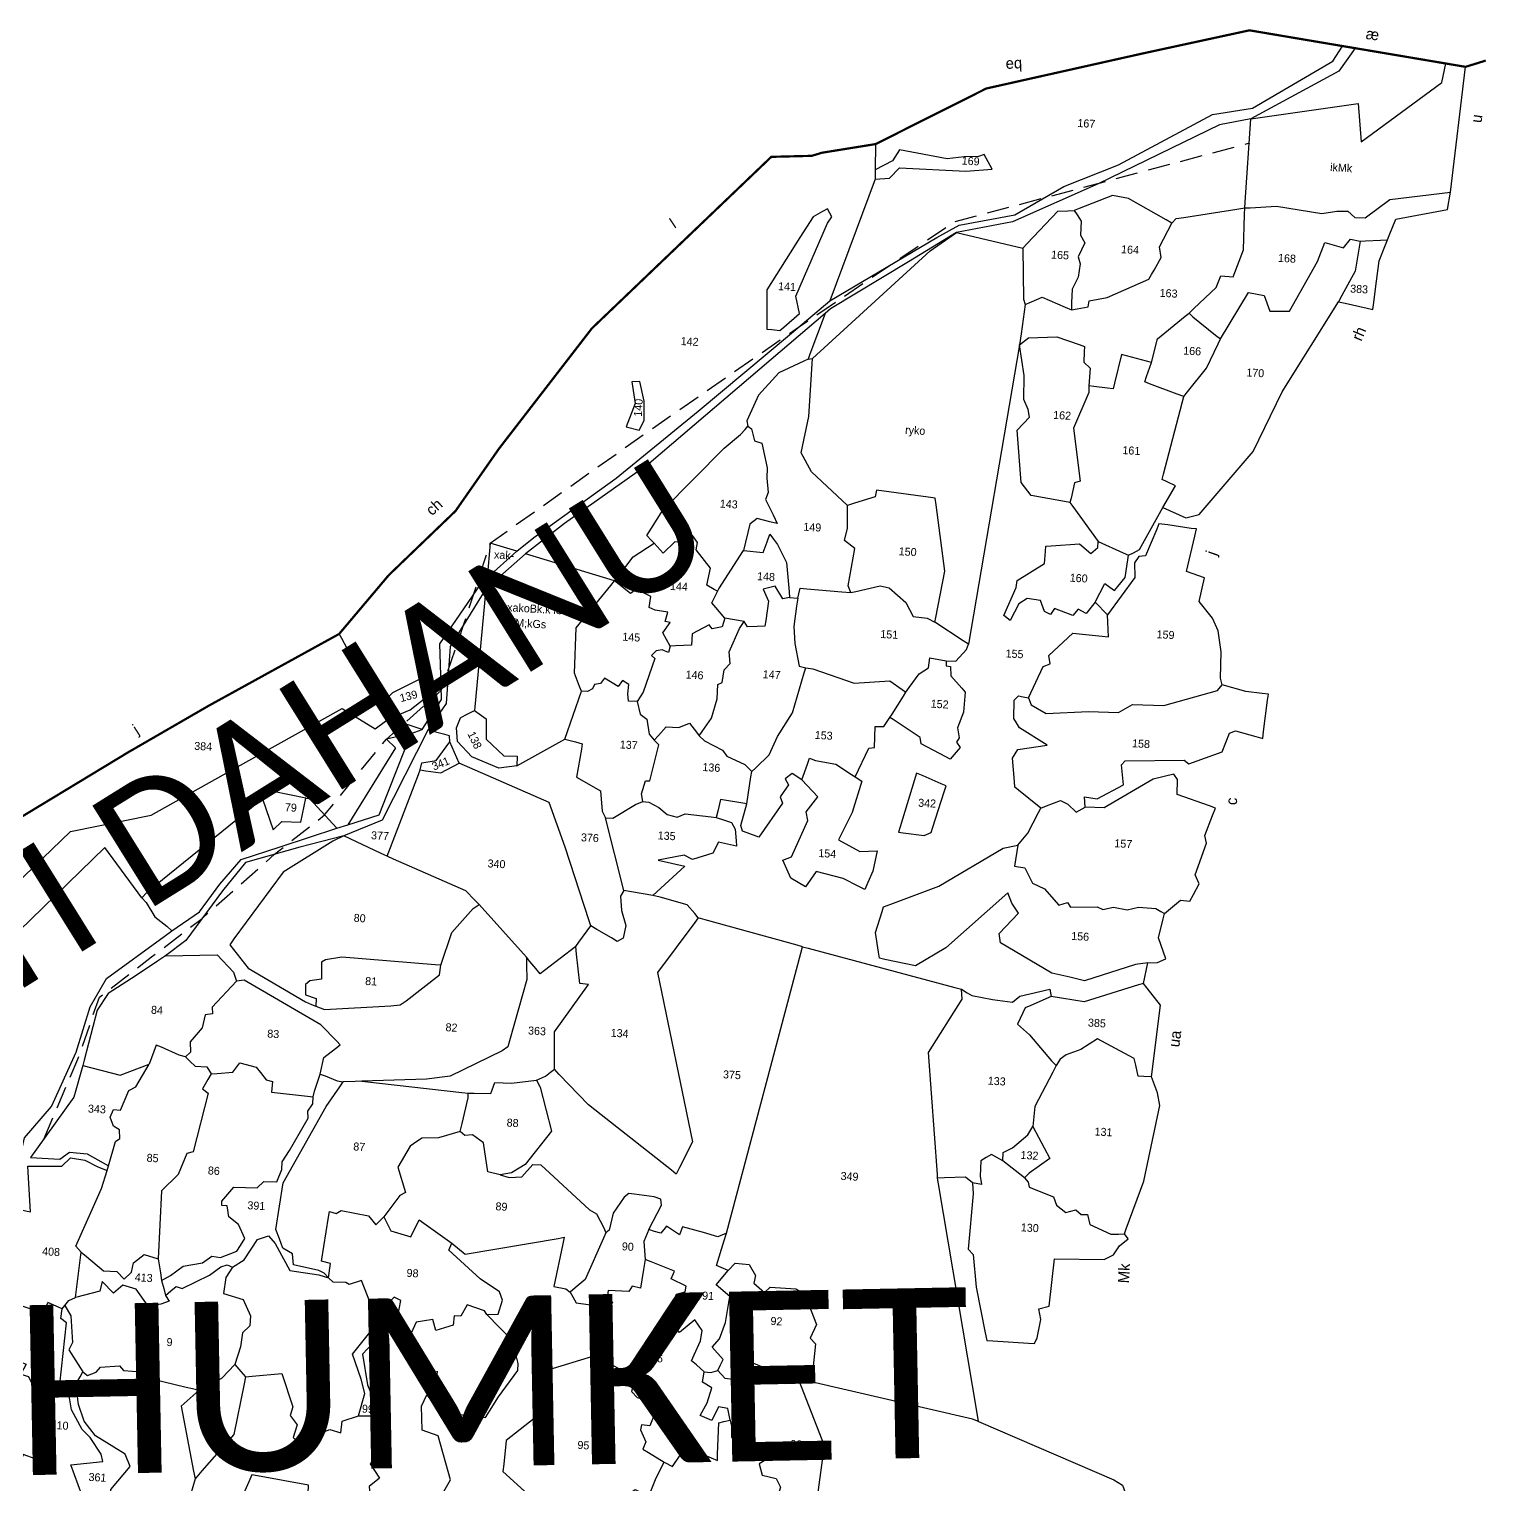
# Model space of a CAD drawing. Header units: metres. Extents: x 258064 to 260797, y 2207124 to 2209769.
# Drawn here: x 259153 to 260795, y 2207993 to 2209634 of the extents above; entities that cross this region are included whole.
import ezdxf

# ---------------------------------------------------------------- set-up
doc = ezdxf.new("R2010")
doc.units = ezdxf.units.M
doc.header["$MEASUREMENT"] = 0
doc.linetypes.add('DASHED', pattern=[0.75, 0.5, -0.25])
for name, color, linetype in [('LINE_FOOTPATH', 1, 'DASHED'), ('POLY_PARCEL', 6, 'Continuous'), ('POLY_ROAD', 30, 'Continuous'), ('POLY_WATER', 4, 'Continuous'), ('TEXT_MAPIN', 7, 'Continuous'), ('TEXT_MAPOUT', 7, 'Continuous'), ('TEXT_PARCEL', 7, 'Continuous'), ('V_BOUND_LINE', 7, 'Continuous'), ('VILLAGE NAME', 100, 'Continuous')]:
    doc.layers.add(name, color=color, linetype=linetype)
doc.styles.get("Standard").update_dxf_attribs({"font": 'arial.ttf'})
doc.styles.add('TEXT_MAP', font='KRDEV050.TTF', dxfattribs={"height": 1.8})

# ---------------------------------------------------------------- blocks, each defined once
blk = doc.blocks.new('RRTE')
at = {"layer": 'LINE_FOOTPATH', "ltscale": 10, "flags": 128}
blk.add_lwpolyline([(260308.61, 2209145.76), (260315.18, 2209164.01), (260319.25, 2209178.21), (260330.46, 2209187.87), (260341.34, 2209197.17), (260356.77, 2209212.47), (260367.56, 2209221.93), (260380.49, 2209239.76), (260392.2, 2209251.32), (260396.47, 2209266.5), (260401.38, 2209285.09), (260435.42, 2209312.14), (260467.91, 2209337.42), (260501.55, 2209363.03), (260566.97, 2209384.47)], dxfattribs=at)
at = {"layer": 'POLY_PARCEL'}
for points in [[(260566.88, 2209389.88), (260590.86, 2209394.68), (260591.98, 2209386.07), (260609.39, 2209400.42), (260610.04, 2209404.75)], [(260612.66, 2209375.87), (260614.49, 2209404.25)], [(260566.66, 2209369.78), (260566.68, 2209371.07), (260566.88, 2209389.88)], [(260482.94, 2209379.52), (260483.2, 2209373.73)], [(260483.3, 2209371.61), (260486.51, 2209372.06), (260488.6, 2209374.48), (260503.53, 2209374.53), (260509.44, 2209375.38), (260507.47, 2209378.53), (260506.18, 2209378.02), (260502.96, 2209377.8), (260499.19, 2209377.07), (260488.37, 2209378.53), (260486.91, 2209375.94), (260483.2, 2209373.73)], [(260566.66, 2209369.78), (260567.89, 2209369.91), (260573.75, 2209370.57), (260584.02, 2209369.53), (260587.38, 2209370.2), (260589.83, 2209370.33), (260591.48, 2209369.04), (260593.86, 2209369.1), (260599.12, 2209373.5), (260612.66, 2209375.87)], [(260599.09, 2209364.39), (260599.44, 2209365.41), (260600.72, 2209369.17), (260612.21, 2209371.97), (260612.66, 2209375.87)], [(260483.2, 2209373.73), (260483.3, 2209371.61)], [(260483.3, 2209371.61), (260474.63, 2209343.76)], [(260550.46, 2209365.47), (260549.17, 2209366.12), (260540.45, 2209370.48), (260536.79, 2209370.94), (260529.48, 2209367.6), (260528.4, 2209367.11)], [(260550.46, 2209365.47), (260551.36, 2209366.54), (260553.1, 2209366.91), (260564.91, 2209369.41), (260566.66, 2209369.78)], [(260555.49, 2209345.47), (260556.46, 2209346.55), (260561.22, 2209351.58), (260562.14, 2209354.21), (260564.89, 2209354.14), (260566.91, 2209360.37), (260566.7, 2209368.35), (260566.66, 2209369.78)], [(260517.3, 2209357.99), (260518.21, 2209359.07), (260524.73, 2209366.71), (260526.96, 2209366.95), (260528.4, 2209367.11)], [(260528.4, 2209367.11), (260529.07, 2209366.17), (260530.09, 2209364.74), (260530.14, 2209361.65), (260531.16, 2209359.96), (260529.86, 2209356.7), (260530.37, 2209355.18), (260530.09, 2209352.19), (260528.9, 2209349.38), (260528.9, 2209346.34), (260528.99, 2209344.76)], [(260530.27, 2209345.05), (260532.71, 2209345.61), (260532.88, 2209347.01), (260536.88, 2209347.97), (260546.01, 2209352.59), (260546.54, 2209353.64), (260547.06, 2209354.68), (260548.54, 2209357.65), (260547.98, 2209359.96), (260550.46, 2209365.47)], [(260562.86, 2209340.11), (260568.54, 2209350.86), (260572.15, 2209350.37), (260573.62, 2209346.89), (260578.02, 2209347.19), (260583.64, 2209358.67), (260585.05, 2209363.01), (260589.32, 2209362.03), (260590.79, 2209364.11), (260592.99, 2209363.8)], [(260588.91, 2209349.89), (260590.4, 2209349.63), (260595.43, 2209348.78), (260596.72, 2209348.56), (260596.8, 2209349.63), (260597.2, 2209355), (260597.54, 2209359.57), (260598.73, 2209363.26), (260599.09, 2209364.39)], [(260592.99, 2209363.8), (260592.26, 2209356.96), (260589.59, 2209351.34), (260588.91, 2209349.89)], [(260592.99, 2209363.8), (260594.17, 2209363.91), (260597.55, 2209364.24), (260599.09, 2209364.39)], [(260552.01, 2209301.49), (260557.33, 2209299.45), (260559.05, 2209299.97), (260560.28, 2209300.34), (260571.63, 2209315.21), (260577.4, 2209328.96), (260588.91, 2209349.89)], [(260518.57, 2209345.38), (260519.91, 2209346.05), (260522.29, 2209347.24), (260527.55, 2209345.29), (260528.99, 2209344.76), (260530.27, 2209345.05)], [(260547.65, 2209333.87), (260548.69, 2209339.31), (260554.6, 2209344.7), (260555.49, 2209345.47)], [(260555.49, 2209345.47), (260556.36, 2209344.67), (260556.36, 2209344.67), (260561.66, 2209340.88), (260562.86, 2209340.11)], [(260473.71, 2209340.8), (260470.82, 2209331.52), (260470.46, 2209330.35)], [(260555.34, 2209326.68), (260556.08, 2209327.73), (260560.05, 2209333.33), (260562.38, 2209338.97), (260562.86, 2209340.11)], [(260517.79, 2209336.24), (260519.74, 2209337.93), (260526.04, 2209338.52), (260531.17, 2209337.04), (260532.39, 2209336.69), (260532.42, 2209335.5), (260532.46, 2209333.15), (260532.46, 2209333.15), (260533.92, 2209331.87), (260533.86, 2209327.9)], [(260531.02, 2209301.45), (260529.87, 2209301.62), (260522.31, 2209302.56), (260519.86, 2209305.31), (260518.28, 2209317.03), (260520.96, 2209320.14), (260520.54, 2209321.79), (260519.44, 2209323.99), (260519.19, 2209329.43), (260517.79, 2209336.24)], [(260547.65, 2209333.87), (260540.81, 2209335.34), (260539.63, 2209328.8), (260539.4, 2209327.52), (260538.1, 2209327.61), (260535.02, 2209327.82), (260533.86, 2209327.9)], [(260555.34, 2209326.68), (260553.83, 2209327.15), (260547.5, 2209329.12), (260546.37, 2209329.48), (260546.72, 2209330.67), (260547.65, 2209333.87)], [(260470.46, 2209330.35), (260469.55, 2209329.87), (260464.09, 2209326.92), (260459.81, 2209321.69), (260457.5, 2209315.78), (260457.78, 2209314.54)], [(260470.46, 2209330.35), (260471.41, 2209330.58)], [(260533.86, 2209327.9), (260533.98, 2209326.37), (260530.93, 2209318.19), (260533.13, 2209306.35), (260531.84, 2209305.92), (260531.28, 2209302.46), (260531.02, 2209301.45)], [(260552.01, 2209301.49), (260554.61, 2209306.53), (260552.68, 2209307.28), (260551.49, 2209307.75), (260551.75, 2209309.01), (260555.05, 2209325.25), (260555.34, 2209326.68)], [(260434.16, 2209318.85), (260432.98, 2209323.24), (260431.18, 2209323.07), (260432.19, 2209318.23), (260430.45, 2209312.88), (260433.43, 2209312.32), (260434.39, 2209314.57), (260434.16, 2209318.85)], [(260438.16, 2209287.07), (260437.47, 2209287.72), (260436.43, 2209288.71), (260437.38, 2209290.41), (260439.75, 2209294.62), (260452.76, 2209309.31), (260456.2, 2209312.57), (260457.18, 2209313.79), (260457.78, 2209314.54)], [(260457.78, 2209314.54), (260458.62, 2209314.03), (260459.47, 2209311.33), (260461.16, 2209310.94), (260462.62, 2209305.42), (260462.68, 2209303.11), (260463.13, 2209299.91), (260462.68, 2209298.33), (260464.55, 2209294.95), (260465.61, 2209293.04), (260463.91, 2209293.37), (260460.99, 2209293.94), (260459.47, 2209292.59), (260458.34, 2209286.57)], [(260531.02, 2209301.45), (260531.8, 2209300.57), (260537.9, 2209293.03)], [(260544.92, 2209290.35), (260545.96, 2209290.96), (260547.28, 2209291.74), (260552.01, 2209301.49)], [(260482.96, 2209278.46), (260482.29, 2209279.98), (260483.36, 2209288.43), (260480.88, 2209290.06), (260481.44, 2209292.87), (260481.24, 2209296.62), (260481.16, 2209297.99)], [(260567.52, 2209262.36), (260567.08, 2209263.83), (260566.93, 2209269.76), (260565.97, 2209274.47), (260564.57, 2209277.27), (260561.33, 2209280.8), (260562.28, 2209286.22), (260558.15, 2209287.4), (260559.55, 2209295.4), (260559.83, 2209297.13), (260558.66, 2209297.13), (260558.66, 2209297.13), (260553.38, 2209297.63), (260551.32, 2209297.73), (260550.94, 2209296.56), (260548.71, 2209290.37), (260547.24, 2209290.15), (260546.35, 2209288.68), (260546.57, 2209285.37), (260540.94, 2209276.65)], [(260458.34, 2209286.57), (260462.79, 2209286.34), (260463.56, 2209288.83), (260464.09, 2209290.56), (260464.94, 2209289.51), (260465.89, 2209288.31), (260468.15, 2209284.43), (260469.1, 2209277.83), (260469.27, 2209276.61)], [(260538, 2209279.38), (260536.12, 2209276.73), (260534.23, 2209277.59), (260533.13, 2209276.12), (260528.91, 2209277.46), (260528.12, 2209276.06), (260526.71, 2209276.61), (260525.67, 2209279.05), (260522.68, 2209279.36), (260520.9, 2209278.01), (260519.13, 2209274.17), (260517.66, 2209275.21), (260517.66, 2209275.21), (260520.05, 2209281.68), (260520.17, 2209283.27), (260526.16, 2209287.42), (260526.2, 2209290.12), (260526.22, 2209291.33), (260527.39, 2209291.47), (260533.74, 2209292.24), (260536.43, 2209290.23), (260537.9, 2209291.69), (260537.9, 2209293.03)], [(260537.9, 2209293.03), (260543.69, 2209290.82), (260544.92, 2209290.35)], [(260538, 2209279.38), (260539.91, 2209283.65), (260541.12, 2209282.91), (260542.2, 2209282.25), (260542.89, 2209283.2), (260544.41, 2209285.27), (260544.82, 2209289.31), (260544.92, 2209290.35)], [(260429.78, 2209278.12), (260430.57, 2209279.28), (260433.61, 2209283.75), (260438.16, 2209287.07)], [(260453.05, 2209277.06), (260453.01, 2209277.08), (260452.24, 2209277.48), (260450.57, 2209278.35), (260451.19, 2209282.18), (260447.69, 2209286.12), (260447.92, 2209287.81), (260446.74, 2209289.27), (260445.6, 2209288.38), (260444.65, 2209287.64), (260442.79, 2209287.69), (260440.37, 2209284.99), (260438.16, 2209287.07)], [(260407.44, 2209283.61), (260401.38, 2209285.09), (260401.08, 2209277.2)], [(260453.05, 2209277.06), (260453.3, 2209277.64), (260458.34, 2209286.57)], [(260429.78, 2209278.12), (260409.41, 2209283.12)], [(260423.69, 2209252.96), (260423.22, 2209253.98), (260421.89, 2209256.9), (260421.72, 2209267.08), (260428.97, 2209277.02), (260429.78, 2209278.12)], [(260443.07, 2209264.17), (260441.27, 2209267.04), (260442.79, 2209269.51), (260441.67, 2209269.68), (260442.12, 2209271.76), (260439.24, 2209272.05), (260437.89, 2209272.61), (260438.12, 2209275.09), (260434.79, 2209276.55), (260433.5, 2209275.48), (260430.82, 2209277.39), (260429.78, 2209278.12)], [(260469.27, 2209276.61), (260467.78, 2209276.18), (260465.92, 2209278.99), (260463.22, 2209278.14), (260464.63, 2209275.5), (260464.23, 2209271.15), (260464.12, 2209269.87), (260462.36, 2209269.69), (260460.23, 2209269.48), (260459.39, 2209270.66)], [(260471.13, 2209276.55), (260471.32, 2209277.51), (260471.58, 2209278.8), (260473.08, 2209278.76), (260480.98, 2209278.52), (260482.96, 2209278.46)], [(260482.96, 2209278.46), (260484.12, 2209278.8), (260489.5, 2209280.38), (260491.53, 2209279.98), (260495.47, 2209276.89), (260497.27, 2209273.9), (260500.43, 2209273.68), (260502.23, 2209272.89)], [(260540.94, 2209276.65), (260538, 2209279.38)], [(260400.98, 2209274.71), (260399.92, 2209247.27)], [(260454.99, 2209271.17), (260452.83, 2209273.44), (260451.89, 2209274.43), (260453.05, 2209277.06)], [(260469.27, 2209276.61), (260471.13, 2209276.55)], [(260471.13, 2209276.55), (260470.98, 2209274.73), (260470.58, 2209270.1), (260471.03, 2209266.33), (260472.33, 2209261.26), (260473.79, 2209261.03)], [(260524.24, 2209257.02), (260527.08, 2209264.28), (260528.67, 2209264.95), (260528.24, 2209266.84), (260533.37, 2209272.09), (260541.44, 2209271.73), (260540.94, 2209276.65)], [(260454.99, 2209271.17), (260454.51, 2209269.18), (260452.31, 2209268.61), (260451.53, 2209269.46), (260447.86, 2209267.21), (260447.86, 2209264.67), (260444.29, 2209264.3), (260443.07, 2209264.17)], [(260450.73, 2209244.39), (260451.31, 2209245.36), (260453.22, 2209248.52), (260454.29, 2209252.91), (260454.23, 2209256.12), (260455.19, 2209256.68), (260455.47, 2209259.55), (260456.76, 2209261.02), (260456.43, 2209263.66), (260458.4, 2209269.01), (260459.39, 2209270.66)], [(260459.39, 2209270.66), (260454.99, 2209271.17)], [(260505.23, 2209264.3), (260507.43, 2209264.36), (260509.68, 2209267.11), (260510.06, 2209268.33)], [(260443.07, 2209264.17), (260442.74, 2209262.75), (260441.33, 2209263.26), (260439.98, 2209262.92), (260439.98, 2209262.92), (260438.96, 2209261.85), (260439.75, 2209261.23), (260437.55, 2209253.46), (260436.37, 2209251.32)], [(260505.23, 2209264.3), (260505.29, 2209263.23), (260506.3, 2209263.12), (260506.52, 2209261.03), (260509.12, 2209258.35), (260509.91, 2209257.55), (260509.86, 2209255.75), (260509.79, 2209252.99), (260508.67, 2209249.38), (260509.12, 2209247.19), (260508.61, 2209246.18), (260509.45, 2209245.05), (260508.19, 2209243.38), (260507.37, 2209242.29), (260506.38, 2209242.74), (260500.67, 2209245.33), (260500.38, 2209246.74), (260494.05, 2209250.48), (260493.34, 2209250.9)], [(260496.61, 2209256.76), (260497.3, 2209257.84), (260499.37, 2209261.09), (260501.34, 2209262.5), (260501.51, 2209264.81), (260505.23, 2209264.3)], [(260378.24, 2209246.94), (260369.19, 2209261.75), (260368.56, 2209262.77)], [(260462.97, 2209237), (260463.81, 2209237.9), (260466.69, 2209241), (260468.33, 2209245.22), (260471.42, 2209250.74), (260473.52, 2209259.87), (260473.79, 2209261.03)], [(260473.79, 2209261.03), (260475.42, 2209260.87), (260484.89, 2209258.16), (260492.83, 2209259.12), (260495.73, 2209257.31), (260496.61, 2209256.76)], [(260524.24, 2209257.02), (260524.93, 2209255.48), (260528.34, 2209253.74), (260537.89, 2209254.73), (260544.59, 2209254.86), (260547.69, 2209256.84), (260554.7, 2209257.02), (260566.61, 2209261.05), (260567.52, 2209262.36)], [(260538.32, 2209233.22), (260538.03, 2209235.51), (260540.9, 2209235.21), (260546.65, 2209238.67), (260545.92, 2209243.16), (260546.73, 2209244.12), (260559.99, 2209244.96), (260561.02, 2209244.22), (260568.4, 2209247.31), (260569.8, 2209251.58), (260571.12, 2209252.24), (260575.73, 2209251.2), (260577.32, 2209250.84), (260577.43, 2209252.41), (260577.96, 2209259.52), (260578.06, 2209260.89), (260576.68, 2209260.97), (260572.98, 2209261.18), (260567.52, 2209262.36)], [(260436.37, 2209251.32), (260434.4, 2209251.32), (260434.12, 2209252.96), (260434.29, 2209255.04), (260432.77, 2209255.83), (260431.86, 2209254.42), (260428.71, 2209256.16), (260427.92, 2209254.93), (260426.57, 2209254.64), (260426.17, 2209253.63), (260425.1, 2209252.96), (260423.69, 2209252.96)], [(260493.34, 2209250.9), (260493.79, 2209251.7), (260496.11, 2209255.86), (260496.61, 2209256.76)], [(260528.34, 2209232.43), (260523.14, 2209236.19), (260522.26, 2209236.83), (260522.09, 2209238.06), (260521.39, 2209243.27), (260522.44, 2209245.31), (260529.02, 2209246.62), (260522.57, 2209250.21), (260521.85, 2209251.25), (260521.14, 2209252.25), (260521.02, 2209256.34), (260521.95, 2209257.33), (260523, 2209257.19), (260524.24, 2209257.02)], [(260392.1, 2209252.49), (260388.26, 2209254.17), (260381.3, 2209250.2), (260378.24, 2209246.94)], [(260380.95, 2209244.41), (260385.5, 2209246.62), (260392.1, 2209252.49)], [(260420.54, 2209241.98), (260423.69, 2209252.96)], [(260436.37, 2209251.32), (260437.22, 2209248.51), (260438.74, 2209247.5), (260439.47, 2209244.12), (260440.65, 2209242.87)], [(260486.3, 2209237.12), (260488.95, 2209243.76), (260490.24, 2209243.93), (260490.13, 2209248.65), (260492.1, 2209248.82), (260493.34, 2209250.9)], [(260294.92, 2209214.58), (260294.18, 2209212.78), (260283.36, 2209194.26), (260283.41, 2209187.4), (260283.42, 2209186.05), (260285.05, 2209187.46), (260310.69, 2209215.03), (260328.61, 2209219.7), (260346.07, 2209230.79), (260370.19, 2209246.1), (260377.85, 2209241.93), (260380.09, 2209243.73), (260380.95, 2209244.41)], [(260380.95, 2209244.41), (260380.12, 2209245.19), (260378.24, 2209246.94)], [(260388.4, 2209242.35), (260380.95, 2209244.41)], [(260410.12, 2209235.34), (260406.11, 2209234.65), (260399.91, 2209236.84), (260396.48, 2209240.11), (260396.08, 2209243.15), (260396.87, 2209245.45), (260397.92, 2209246.08), (260399.92, 2209247.27)], [(260399.92, 2209247.27), (260402.62, 2209245.53), (260402.9, 2209240.97), (260407.07, 2209237.48), (260410.06, 2209237.54), (260410.12, 2209235.34)], [(260440.65, 2209242.87), (260441.54, 2209243.98), (260443.18, 2209246.03), (260446, 2209245.97), (260448.37, 2209247.1), (260450.05, 2209245.17), (260450.73, 2209244.39)], [(260450.73, 2209244.39), (260451.97, 2209243.32), (260456.14, 2209241.47), (260457.16, 2209240.17), (260461.33, 2209238.54), (260462.97, 2209237)], [(260385.99, 2209241.28), (260380.49, 2209239.76), (260382.63, 2209237.93), (260372.93, 2209219.98)], [(260394.75, 2209239.94), (260394.6, 2209241.29), (260393.53, 2209241.51), (260389.66, 2209242.29)], [(260410.12, 2209235.34), (260420.54, 2209241.98)], [(260420.54, 2209241.98), (260423.02, 2209241.46), (260424.54, 2209241.14), (260424.41, 2209239.94), (260423.69, 2209233.6), (260429.22, 2209230.78), (260429.89, 2209226.22), (260430.68, 2209224.81)], [(260438.9, 2209228.92), (260438.45, 2209230.61), (260439.18, 2209233.64), (260440.2, 2209233.64), (260441.77, 2209241.86), (260440.65, 2209242.87)], [(260557.48, 2209210.26), (260560.87, 2209213.5), (260563.01, 2209213.35), (260563.71, 2209214.91), (260564.85, 2209217.4), (260563.89, 2209219.35), (260566.03, 2209226.64), (260565.52, 2209228.29), (260567.04, 2209232.93), (260567.59, 2209234.62), (260566.2, 2209235.03), (260558.81, 2209237.2), (260558.67, 2209240.58), (260557.78, 2209241.69), (260553.21, 2209240.36), (260542.6, 2209233.3), (260538.32, 2209233.22)], [(260388.44, 2209233.25), (260388.72, 2209234.86), (260391.95, 2209235.59), (260394.75, 2209239.94)], [(260397.11, 2209235.22), (260394.75, 2209239.94)], [(260474.3, 2209235.76), (260475.36, 2209239.39), (260475.76, 2209240.77), (260477.11, 2209240.32), (260481.79, 2209239.7), (260485.38, 2209237.64), (260486.3, 2209237.12)], [(260506.46, 2209234.9), (260506.81, 2209236.23), (260505.7, 2209236.63), (260501.49, 2209238.17), (260499.96, 2209238.73), (260496.96, 2209226.46), (260496.66, 2209225.24), (260497.73, 2209225.16), (260502.53, 2209224.81), (260504, 2209225.54), (260504.32, 2209226.78), (260506.46, 2209234.9)], [(260388.44, 2209233.25), (260389.72, 2209233.14), (260393.17, 2209232.85), (260397.11, 2209235.22)], [(260428.76, 2209200.32), (260428.31, 2209201.49), (260421.97, 2209217.73), (260417.88, 2209227.56), (260397.11, 2209235.22)], [(260474.3, 2209235.76), (260472.1, 2209237.06), (260470.58, 2209235.82), (260471.42, 2209234.47), (260469.68, 2209231.66), (260470.24, 2209230.31), (260465.34, 2209222.37), (260462.67, 2209223.18), (260461.62, 2209223.5), (260461.17, 2209224.79), (260462.24, 2209229.69)], [(260462.24, 2209229.69), (260462.86, 2209235.86), (260462.97, 2209237)], [(260486.3, 2209237.12), (260487.82, 2209236.27), (260486.02, 2209229.07), (260483.31, 2209222.76), (260488.21, 2209220.4), (260492.1, 2209220.74), (260491.43, 2209216.18), (260490.43, 2209213.53), (260489.85, 2209211.96), (260488.48, 2209212.56), (260484.83, 2209214.15), (260478.69, 2209215.39), (260476.49, 2209211.79), (260473.11, 2209213.59), (260471.75, 2209216.2), (260471.09, 2209217.47), (260472.95, 2209218.37), (260476.21, 2209226.76), (260475.71, 2209228.67), (260478.13, 2209232.16), (260474.3, 2209235.76)], [(260382.14, 2209213.44), (260388.11, 2209232.2), (260388.44, 2209233.25)], [(260523.62, 2209223.81), (260525.79, 2209226.6), (260527.88, 2209231.38), (260528.34, 2209232.43)], [(260528.34, 2209232.43), (260529.61, 2209232.99), (260532.68, 2209234.35), (260534.35, 2209233.67), (260536.34, 2209231.93), (260538.32, 2209233.22)], [(260430.68, 2209224.81), (260432.37, 2209224.81), (260437.27, 2209228.19), (260438.9, 2209228.92)], [(260438.9, 2209228.92), (260440.2, 2209228.86), (260442.56, 2209227.79), (260444.48, 2209226.33), (260446.79, 2209225.82), (260448.54, 2209226.72), (260454.42, 2209226.35), (260455.58, 2209226.27)], [(260462.24, 2209229.69), (260456.31, 2209230.38), (260455.84, 2209227.72), (260455.58, 2209226.27)], [(260353.43, 2209224.75), (260352.57, 2209223.97), (260328.59, 2209202.31), (260327.53, 2209201.06)], [(260363.12, 2209225.47), (260355.71, 2209226.57), (260354.22, 2209225.38), (260353.43, 2209224.75)], [(260353.43, 2209224.75), (260356.17, 2209217.93), (260358.05, 2209219.95), (260362.34, 2209220.01), (260363.12, 2209225.47)], [(260363.12, 2209225.47), (260363.97, 2209225.4), (260370.47, 2209219.11)], [(260435.73, 2209208.69), (260430.68, 2209224.81)], [(260455.58, 2209226.27), (260457.26, 2209225.8), (260459.02, 2209225.31), (260459.97, 2209223.85), (260460.32, 2209221.27), (260460.48, 2209220.08), (260459.12, 2209220.3), (260456.37, 2209220.76), (260455.24, 2209218.22), (260450.73, 2209216.53), (260448.82, 2209217.38), (260443.07, 2209215.97), (260449.1, 2209214.9), (260442.33, 2209207.96)], [(260554.34, 2209199.03), (260551.6, 2209198.47), (260540.31, 2209194.2), (260537.02, 2209194.82), (260532.87, 2209195.5), (260521.02, 2209201.63), (260520.58, 2209203.74), (260524.62, 2209208.57), (260523, 2209210.74), (260522.01, 2209212.97), (260508.74, 2209199.83), (260502.16, 2209195.43), (260495.24, 2209196.48), (260493.97, 2209196.67), (260493.7, 2209198.02), (260492.8, 2209202.44), (260494.02, 2209207.22), (260494.28, 2209208.26), (260495.87, 2209208.96), (260506.44, 2209213.65), (260520.4, 2209222.95), (260523.62, 2209223.81)], [(260523.62, 2209223.81), (260523.15, 2209219.08), (260525.51, 2209218.77), (260527.43, 2209215.48), (260530.23, 2209214.3), (260533.64, 2209210.84), (260535.5, 2209211.52), (260536.3, 2209210.53), (260542.26, 2209210.96), (260543.56, 2209210.46), (260545.92, 2209211.08), (260549.02, 2209210.65), (260551.56, 2209211.39), (260555.41, 2209211.33), (260556.57, 2209210.73), (260557.48, 2209210.26)], [(260372.16, 2209217.48), (260369.77, 2209216.14), (260358.96, 2209208.59), (260348.74, 2209192.95), (260347.86, 2209191.6), (260348.77, 2209190.58), (260352.28, 2209186.59), (260365.58, 2209179.7), (260367.02, 2209179.21), (260367.96, 2209178.88)], [(260382.14, 2209213.44), (260380.78, 2209213.99), (260372.16, 2209217.48)], [(260327.53, 2209201.06), (260318.62, 2209211.84), (260287.25, 2209177.8), (260279.68, 2209173.55), (260275.52, 2209164.52), (260274.8, 2209156.92)], [(260403.43, 2209203.76), (260402.4, 2209204.69), (260400.27, 2209206.63), (260383.58, 2209212.89), (260382.14, 2209213.44)], [(260435.73, 2209208.69), (260435.05, 2209207.41), (260435.42, 2209204.17), (260436.64, 2209200.87), (260436.15, 2209198), (260434.87, 2209197.15), (260433.53, 2209197.88), (260430.14, 2209199.61), (260428.76, 2209200.32)], [(260442.33, 2209207.96), (260437.45, 2209208.5), (260435.73, 2209208.69)], [(260554.34, 2209199.03), (260556.52, 2209199.18), (260558.36, 2209200.13), (260556.45, 2209204.74), (260557.26, 2209209.07), (260557.48, 2209210.26)], [(260452.78, 2209203.5), (260451.92, 2209204.42), (260450.15, 2209206.31), (260443.94, 2209207.62), (260442.33, 2209207.96)], [(260395.55, 2209189.62), (260397.59, 2209197.12), (260402.12, 2209202.74), (260403.43, 2209203.76)], [(260414.69, 2209192.5), (260403.43, 2209203.76)], [(260452.78, 2209203.5), (260452.05, 2209202.39), (260444.33, 2209190.7), (260454.25, 2209153.1), (260451.67, 2209147.15), (260451.03, 2209145.67), (260449.92, 2209146.45), (260433.41, 2209158.02), (260430.47, 2209160.08), (260423.53, 2209166.58), (260422.36, 2209167.68)], [(260476.56, 2209198.31), (260475.33, 2209198.58), (260454.35, 2209203.16), (260452.78, 2209203.5)], [(260327.53, 2209201.06), (260328.54, 2209200.01), (260330.69, 2209196.92), (260333.51, 2209194.94), (260334.66, 2209193.96)], [(260425.62, 2209195.54), (260426.25, 2209196.5), (260428.76, 2209200.32)], [(260553.64, 2209194.32), (260554.34, 2209199.03)], [(260425.62, 2209195.54), (260418.91, 2209189.72), (260417.96, 2209188.9), (260416.89, 2209190.08), (260415.51, 2209191.6), (260414.69, 2209192.5)], [(260422.36, 2209167.68), (260422.28, 2209169.02), (260421.91, 2209176.07), (260428.95, 2209187.15), (260426.98, 2209187.27), (260425.91, 2209193.78), (260425.62, 2209195.54)], [(260463.05, 2209133.04), (260476.26, 2209196.86), (260476.56, 2209198.31)], [(260476.56, 2209198.31), (260477.83, 2209198.04), (260511.26, 2209191.08), (260512.79, 2209190.76)], [(260414.69, 2209192.5), (260414.8, 2209190.76), (260415.01, 2209187.47), (260411.92, 2209173.47), (260411.63, 2209172.16), (260410.39, 2209171.15), (260399.01, 2209164.84), (260393.77, 2209163.89), (260379.23, 2209162.57)], [(260553.64, 2209194.32), (260552.54, 2209193.91), (260540.49, 2209189.42), (260533.01, 2209190.2)], [(260556.59, 2209173.45), (260557.7, 2209189.68), (260554.53, 2209193.31), (260553.64, 2209194.32)], [(260333.56, 2209188.28), (260345.15, 2209189.15), (260349.07, 2209185.46), (260349.83, 2209183.49)], [(260395.55, 2209189.62), (260394.27, 2209189.65), (260373.2, 2209190.23), (260369.55, 2209189.4), (260368.67, 2209188.79), (260368.79, 2209187.19), (260368.95, 2209185.04), (260366.3, 2209184.49), (260365.36, 2209183.61), (260365.54, 2209181.28), (260367.94, 2209180.61), (260367.96, 2209178.88)], [(260367.96, 2209178.88), (260369.94, 2209178.21), (260384.85, 2209179.9), (260386.9, 2209180.21), (260388.18, 2209181.2), (260395.33, 2209187.47), (260395.55, 2209189.62)], [(260509.81, 2209148.01), (260509.71, 2209148.79), (260506.21, 2209176.14), (260513.1, 2209188.53), (260512.79, 2209190.76)], [(260512.79, 2209190.76), (260514.13, 2209190.04), (260515.21, 2209189.46), (260519.86, 2209188.84), (260524.39, 2209188.47), (260526, 2209189.89), (260532.64, 2209191.88), (260533.01, 2209190.2)], [(260533.01, 2209190.2), (260528.55, 2209187.95), (260527.36, 2209187.35), (260526.9, 2209186.23), (260525.81, 2209183.57), (260528.67, 2209181.34), (260533.88, 2209175.77), (260535.05, 2209174.77)], [(260349.83, 2209183.49), (260344.7, 2209177.35), (260344.87, 2209175.89), (260343.24, 2209175.55), (260342.73, 2209172.57), (260340.2, 2209169.25), (260340.42, 2209167), (260339.35, 2209165.82)], [(260369.83, 2209163.68), (260370.45, 2209167.45), (260372.93, 2209169.61), (260373.94, 2209170.49), (260373.12, 2209171.26), (260369.33, 2209174.77), (260351.52, 2209183.83), (260349.83, 2209183.49)], [(260556.59, 2209173.45), (260554.87, 2209173.45), (260553.6, 2209173.45), (260552.92, 2209175.84), (260552.48, 2209177.37), (260551.31, 2209177.91), (260543.98, 2209181.27), (260540.38, 2209178.73), (260537.1, 2209177.31), (260535.86, 2209176.26), (260535.05, 2209174.77)], [(260535.05, 2209174.77), (260534.34, 2209173.23), (260530.71, 2209165.35), (260530.58, 2209160.83)], [(260552.46, 2209137.81), (260552.81, 2209138.98), (260556.14, 2209149.88), (260558.8, 2209167.07), (260558.14, 2209169.91), (260556.59, 2209173.45)], [(260339.35, 2209165.82), (260337.91, 2209166.16), (260333.79, 2209167.69), (260332.61, 2209168.13), (260332.15, 2209166.64), (260331.26, 2209163.74)], [(260339.35, 2209165.82), (260340.47, 2209164.87), (260341.66, 2209163.85), (260344.25, 2209163.85), (260345.32, 2209162.33)], [(260418.45, 2209165.01), (260420.48, 2209166.03), (260421.55, 2209166.97), (260422.36, 2209167.68)], [(260316.39, 2209162.64), (260324.87, 2209160.91), (260331.26, 2209163.74)], [(260323.43, 2209140.38), (260324.67, 2209145.95), (260325.57, 2209146.69), (260325.4, 2209148.66), (260324.05, 2209149.39), (260323.2, 2209151.36), (260323.82, 2209153.16), (260325.4, 2209153.05), (260327.03, 2209157.55), (260328.55, 2209158.5), (260331.26, 2209163.74)], [(260345.32, 2209162.33), (260346.65, 2209162.51), (260350.17, 2209163), (260351.58, 2209165.2), (260355.35, 2209164.41), (260356.39, 2209163.26), (260357.78, 2209161.71), (260359.18, 2209161.37), (260359.13, 2209159.01), (260366.56, 2209158.61), (260368.48, 2209158.44)], [(260368.48, 2209158.44), (260368.71, 2209159.74), (260369.83, 2209163.68)], [(260369.83, 2209163.68), (260370.96, 2209163.3), (260373.72, 2209162.38), (260375.07, 2209162.2)], [(260379.23, 2209162.57), (260377.75, 2209162.44), (260375.07, 2209162.2)], [(260379.23, 2209162.57), (260401.83, 2209161.32), (260403.29, 2209161.24)], [(260403.29, 2209161.24), (260404.67, 2209161.3), (260408.36, 2209161.47), (260409.15, 2209163.94), (260412.93, 2209164), (260418.45, 2209165.01)], [(260418.45, 2209165.01), (260419.35, 2209163.49), (260422.5, 2209153.7), (260416.98, 2209145.88), (260414, 2209143.85), (260411.46, 2209143.29)], [(260345.32, 2209162.33), (260344.67, 2209161.07), (260343.52, 2209158.84), (260344.87, 2209157.99), (260342.28, 2209144.65), (260340.82, 2209144.15), (260339.13, 2209139.36), (260335.63, 2209135.42), (260335.75, 2209120.12)], [(260374.21, 2209118.02), (260373.21, 2209118.99), (260371.97, 2209119.55), (260366.17, 2209120.51), (260365.83, 2209122.93), (260363.63, 2209124.06), (260362.71, 2209126.13), (260361.78, 2209128.22), (260362.85, 2209138.75), (260371.52, 2209156.42), (260374.35, 2209161.03), (260375.07, 2209162.2)], [(260401.97, 2209152.5), (260402.29, 2209154.31), (260403.32, 2209160.15), (260403.29, 2209161.24)], [(260524.2, 2209152.71), (260524.2, 2209154.57), (260526.24, 2209155.75), (260529.53, 2209158.84), (260530.58, 2209160.83)], [(260530.58, 2209160.83), (260534.74, 2209153.83), (260530.34, 2209150.29), (260529.28, 2209149.18)], [(260336.76, 2209115.28), (260338.73, 2209116.57), (260341.44, 2209118.82), (260345.72, 2209119.78), (260347.75, 2209121.41), (260349.72, 2209121.19), (260353.27, 2209122.82), (260354.02, 2209124.15), (260354.96, 2209125.8), (260353.32, 2209128.84), (260351.07, 2209130.42), (260350.56, 2209132.89), (260349.38, 2209132.95), (260349.27, 2209133.85), (260351.8, 2209137.17), (260357.1, 2209137.34), (260358.51, 2209138.8), (260361.38, 2209138.91), (260362.4, 2209141.78), (260362.34, 2209143.47), (260363.86, 2209146.12), (260367.69, 2209153.6), (260367.47, 2209155.18), (260368.54, 2209156.92), (260368.48, 2209158.44)], [(260524.2, 2209152.71), (260521.59, 2209154.01), (260520.47, 2209153.26), (260519.3, 2209152.46), (260519.36, 2209148.99), (260519.73, 2209147.13), (260517.66, 2209147.42)], [(260529.28, 2209149.18), (260524.2, 2209152.71)], [(260401.97, 2209152.5), (260397.18, 2209150.86), (260393.46, 2209150.53), (260391.66, 2209149.16), (260390.93, 2209148.61), (260388.45, 2209143.72), (260390.42, 2209138.14), (260389.18, 2209137.36), (260385.88, 2209132.37)], [(260411.46, 2209143.29), (260408.67, 2209143.83), (260407.38, 2209150.3), (260404.79, 2209151.93), (260403.04, 2209151.71), (260401.97, 2209152.5)], [(260411.46, 2209143.29), (260413.55, 2209142.78), (260416.42, 2209143.12), (260418.67, 2209145.99), (260420.48, 2209146.05), (260431.97, 2209136.53), (260433.6, 2209135.75), (260435.46, 2209132.65), (260435.97, 2209131.56)], [(260517.66, 2209147.42), (260516.03, 2209148.6), (260511.34, 2209148.15), (260509.81, 2209148.01)], [(260522.06, 2209093.86), (260521.74, 2209095.25), (260510.1, 2209146.74), (260509.81, 2209148.01)], [(260517.66, 2209147.42), (260517.96, 2209144.9), (260517.52, 2209132.47), (260518.74, 2209131.29), (260519.85, 2209124), (260522.44, 2209113.83), (260522.87, 2209112.15), (260524.27, 2209112.14), (260532.27, 2209112.08), (260533.63, 2209112.08), (260534.15, 2209113.4), (260534.74, 2209117.52), (260534.15, 2209119.95), (260536.43, 2209120.61), (260537.09, 2209131.36), (260548.22, 2209131.8), (260550.29, 2209132.98), (260551.47, 2209135.04), (260553.38, 2209136.74), (260552.46, 2209137.81)], [(260529.28, 2209149.18), (260530.21, 2209148.25), (260530.46, 2209147.13), (260536.04, 2209145.28), (260536.85, 2209143.42), (260539.02, 2209141.87), (260541.25, 2209142.61), (260542.49, 2209141.62), (260543.92, 2209141.68), (260544.6, 2209139.51), (260549.38, 2209137.59), (260551.13, 2209137.71), (260552.46, 2209137.81)], [(260445.56, 2209132.84), (260448.13, 2209138.52), (260447.88, 2209139.86), (260446.36, 2209140.29), (260441.82, 2209140.58), (260440.61, 2209140.66), (260439.63, 2209139.8), (260437.37, 2209136.08), (260436.64, 2209132.23), (260435.97, 2209131.56)], [(260318.34, 2209120.68), (260317.06, 2209121.92), (260322.13, 2209135.26), (260323.15, 2209139.37)], [(260374.21, 2209118.02), (260374.51, 2209121.25), (260372.44, 2209121.62), (260373.46, 2209131.6), (260373.6, 2209132.92), (260373.6, 2209132.92), (260375.13, 2209132.55), (260376.23, 2209133.28), (260382.4, 2209132.43), (260384.23, 2209130.47), (260385.88, 2209132.37)], [(260463.05, 2209133.04), (260461.15, 2209132.11), (260457.91, 2209132.9), (260453.14, 2209133.88), (260452.53, 2209132.05), (260451.11, 2209132.87), (260449.47, 2209133.82), (260448.31, 2209132.17), (260446.87, 2209132.52), (260445.56, 2209132.84)], [(260463.92, 2209124.61), (260461.21, 2209125.65), (260462.62, 2209131.31), (260463.05, 2209133.04)], [(260385.88, 2209132.37), (260386.62, 2209131.08), (260387.6, 2209129.37), (260392.24, 2209128.21), (260393.83, 2209132.18), (260401.47, 2209127.3)], [(260401.47, 2209127.3), (260404.59, 2209125.04), (260425.3, 2209129.74), (260426.65, 2209130.05), (260426.43, 2209128.58), (260424.94, 2209118.87), (260427.69, 2209118.51), (260428.67, 2209117.83)], [(260435.97, 2209131.56), (260435.51, 2209130.35), (260431.93, 2209120.81), (260429.78, 2209118.85), (260428.67, 2209117.83)], [(260445.56, 2209132.84), (260444.58, 2209130.1), (260445.13, 2209126.08)], [(260352.54, 2209119.16), (260355.07, 2209120.96), (260357.78, 2209125.74), (260360.2, 2209126.65), (260361.83, 2209125.01), (260365.44, 2209119.16), (260372.03, 2209118.54), (260374.21, 2209118.02)], [(260410.27, 2209111.73), (260412.78, 2209111.97), (260413.56, 2209115.15), (260412.78, 2209116.98), (260408.32, 2209119.67), (260400.92, 2209125.71), (260401.47, 2209127.3)], [(260463.92, 2209124.61), (260465.41, 2209126.35), (260468.58, 2209126.29), (260470.13, 2209123.87), (260469.82, 2209122.13), (260472.36, 2209120.15), (260473.54, 2209121.45), (260479.37, 2209121.39), (260481.29, 2209120.46), (260481.86, 2209119.25), (260484.46, 2209113.65), (260483.15, 2209110.49), (260484.46, 2209109.25), (260484.15, 2209103.48), (260482.29, 2209102.14), (260480.98, 2209101.19)], [(260445.13, 2209126.08), (260444.89, 2209123.82), (260444.64, 2209121.44), (260444.46, 2209119.61), (260442.56, 2209119.91), (260441.89, 2209118.69), (260437.19, 2209118.63), (260437.06, 2209116.98), (260438.41, 2209116), (260437.25, 2209114.9)], [(260459.8, 2209101.59), (260457.94, 2209103.03), (260456.81, 2209103.91), (260457.35, 2209105.31), (260458.58, 2209108.49), (260458.82, 2209110.87), (260457.05, 2209113.13), (260453.75, 2209110.14), (260453.75, 2209110.14), (260452.53, 2209111.36), (260450.02, 2209111.67), (260450.55, 2209113.11), (260452.59, 2209118.69), (260454.54, 2209119.3), (260454.67, 2209120.58), (260451.18, 2209122.05), (260451.86, 2209123.82), (260446.51, 2209125.61), (260445.13, 2209126.08)], [(260462.81, 2209102.06), (260463.28, 2209103.2), (260463.86, 2209104.6), (260461.26, 2209107.2), (260462.81, 2209109.18), (260463.92, 2209112.96), (260464.61, 2209118.85), (260461.38, 2209121.27), (260463.92, 2209124.61)], [(260317.6, 2209110.44), (260318.34, 2209120.68)], [(260318.34, 2209120.68), (260319.6, 2209119.73), (260323.58, 2209116.74), (260326.62, 2209116.74), (260328.31, 2209115.16), (260329.87, 2209116.81), (260330.22, 2209118.93), (260332.53, 2209120.9), (260335.75, 2209120.12)], [(260335.75, 2209120.12), (260336.39, 2209117.05), (260336.76, 2209115.28)], [(260337.83, 2209112.01), (260338.97, 2209113.09), (260340.08, 2209114.15), (260341.49, 2209113.76), (260347.46, 2209117.08), (260349.89, 2209119.16), (260351.3, 2209119.67), (260352.54, 2209119.16)], [(260352.54, 2209119.16), (260351.18, 2209116.8), (260350.85, 2209113.19), (260355.35, 2209112.07), (260357.21, 2209108.47), (260357.16, 2209106.27), (260355.58, 2209104.58), (260355.35, 2209101.43), (260354.28, 2209097.38)], [(260384.6, 2209111.42), (260381.67, 2209117.83), (260378.92, 2209116.73), (260378.18, 2209117.16), (260375.31, 2209117.1), (260374.21, 2209118.02)], [(260428.67, 2209117.83), (260429.31, 2209116.8), (260430.14, 2209115.45), (260437.25, 2209114.9)], [(260337.83, 2209112.01), (260338.73, 2209110.77), (260336.87, 2209109.99), (260334.06, 2209109.37), (260331.13, 2209113.03), (260328.08, 2209113.76), (260326.11, 2209111.84), (260323.46, 2209114.32), (260323.01, 2209112.12), (260317.6, 2209110.44)], [(260336.76, 2209115.28), (260337.33, 2209113.53), (260337.83, 2209112.01)], [(260410.27, 2209111.73), (260409.66, 2209112.52), (260405.69, 2209113.68), (260404.4, 2209111.06), (260402.94, 2209111), (260402.81, 2209108.92), (260398.96, 2209107.52), (260398.17, 2209109.96), (260394.5, 2209109.16), (260392.85, 2209104.95), (260389.67, 2209105.93), (260390.77, 2209113.8), (260389.18, 2209114.48), (260386.43, 2209111.06)], [(260437.25, 2209114.9), (260437.61, 2209113.2), (260434.68, 2209106.66), (260436.21, 2209104.22)], [(260315.36, 2209108.47), (260316.2, 2209109.65), (260317.6, 2209110.44)], [(260382.68, 2209087.36), (260383.81, 2209092.45), (260382.8, 2209095.66), (260380.6, 2209101.12), (260384.21, 2209106.24), (260384.6, 2209111.42)], [(260386.43, 2209111.06), (260384.94, 2209103.82), (260382.8, 2209101.29), (260384.32, 2209094.42), (260386.41, 2209089.98), (260387.64, 2209087.64)], [(260386.43, 2209111.06), (260384.6, 2209111.42)], [(260399.33, 2209064.53), (260404.16, 2209074.18), (260400.8, 2209083.89), (260397.19, 2209084.92), (260396.7, 2209090.36), (260397.8, 2209092.98), (260400.98, 2209089.2), (260409.77, 2209088.68), (260411.25, 2209088.59), (260412.04, 2209090.04), (260413.88, 2209093.41), (260417.91, 2209099.58), (260417.91, 2209101.1), (260416.32, 2209106.11), (260410.27, 2209111.73)], [(260314.8, 2209107.74), (260311.47, 2209108.91), (260310.52, 2209106.38), (260307.37, 2209107.35), (260305.78, 2209107.84), (260305.14, 2209106.4), (260304.09, 2209104.02), (260304.49, 2209103.23), (260301.84, 2209096.98)], [(260318.06, 2209065.75), (260321.56, 2209066.15), (260318.68, 2209072.79), (260325.84, 2209073.91), (260325.39, 2209075.55), (260322.68, 2209079.15), (260320.82, 2209080.84), (260318.12, 2209085.11), (260317.16, 2209089.56), (260315.19, 2209090.74), (260315.92, 2209104.59), (260314.63, 2209105.49), (260314.8, 2209107.74)], [(260314.8, 2209107.74), (260315.36, 2209108.47)], [(260315.36, 2209108.47), (260316.82, 2209106.22), (260317.56, 2209100.31), (260316.77, 2209098.57), (260320.22, 2209093.81)], [(260436.21, 2209104.22), (260424.85, 2209100.08), (260423.42, 2209099.56), (260423.36, 2209097.98), (260423.12, 2209091.68), (260424.15, 2209090.7), (260416.15, 2209083.68), (260415.92, 2209078.36), (260415.84, 2209076.66), (260431.12, 2209064.21), (260438.13, 2209061.49), (260439.62, 2209060.91), (260440.47, 2209062.62), (260441.48, 2209066.99)], [(260436.21, 2209104.22), (260438.9, 2209102.08), (260444.4, 2209099.4), (260443.73, 2209096.22), (260445.07, 2209095), (260448.43, 2209094.26), (260449.78, 2209093.96), (260449.63, 2209092.72), (260448.25, 2209088.76), (260446.39, 2209088.91), (260446.23, 2209087.73), (260447.52, 2209085.11), (260446.97, 2209083.46), (260448.27, 2209082.76), (260451.94, 2209080.79)], [(260462.81, 2209102.06), (260464.54, 2209100.39), (260466.9, 2209100.26), (260468.64, 2209099.39), (260470.75, 2209104.17), (260473.72, 2209103.11), (260473.79, 2209100.57), (260475.03, 2209100.2), (260478.13, 2209100.01), (260479, 2209101.81), (260480.98, 2209101.19)], [(260466.24, 2209091.04), (260465.55, 2209093.66), (260463.47, 2209093.9), (260462.12, 2209090.73), (260459.43, 2209091.7), (260460.84, 2209094.69), (260461.7, 2209098.11), (260459.5, 2209099.27), (260459.8, 2209101.59)], [(260459.8, 2209101.59), (260461.27, 2209101.53), (260462.81, 2209102.06)], [(260522.06, 2209093.86), (260520.62, 2209094.31), (260482.96, 2209100.85), (260480.98, 2209101.19)], [(260480.98, 2209101.19), (260481.77, 2209099.47), (260487.68, 2209086.51), (260486.6, 2209073.15), (260486.5, 2209071.88)], [(260301.84, 2209096.98), (260306.23, 2209095.23), (260307.36, 2209094.79), (260306.35, 2209092.48), (260308.04, 2209092.08), (260308.77, 2209090.85), (260310.91, 2209088.71), (260312.04, 2209083.36), (260310.57, 2209081.78), (260309.73, 2209081.73), (260311.81, 2209077.23), (260311.92, 2209074.58), (260310.8, 2209073.62), (260307.81, 2209074.52), (260307.13, 2209072.15), (260306.74, 2209070.82)], [(260346.59, 2209091.17), (260349.01, 2209092.69), (260351.55, 2209094.15), (260354.28, 2209097.38)], [(260354.28, 2209097.38), (260355.71, 2209095.89), (260356.82, 2209094.73)], [(260326.42, 2209058.36), (260328, 2209061.96), (260328.17, 2209064.89), (260328, 2209067.7), (260332, 2209073.16), (260330.76, 2209075.86), (260323.88, 2209079.63), (260321.12, 2209082.73), (260319.66, 2209086.39), (260318.81, 2209090.94), (260319.64, 2209092.64), (260320.22, 2209093.81)], [(260320.22, 2209093.81), (260321.29, 2209093.03), (260323.21, 2209093.93), (260324.11, 2209095.11), (260328.39, 2209095.62), (260329.35, 2209094.6), (260333.41, 2209094.55), (260335.77, 2209093.08), (260343.64, 2209091.69), (260345.06, 2209091.44), (260346.59, 2209091.17)], [(260356.82, 2209094.73), (260356.58, 2209093.1), (260354.93, 2209081.6), (260348.21, 2209073.04), (260346.76, 2209071.19)], [(260356.82, 2209094.73), (260358.3, 2209094.95), (260364.93, 2209095.92), (260367.86, 2209088.54), (260367.35, 2209086.63), (260369.04, 2209084.55), (260368.25, 2209081.68), (260369.27, 2209080.83), (260376.42, 2209083.98), (260378.9, 2209083.37), (260379.07, 2209085.95), (260382.68, 2209087.36)], [(260522.06, 2209093.86), (260553.17, 2209082.47), (260555.14, 2209081.36), (260555.83, 2209079.76), (260564.14, 2209060.63)], [(260346.59, 2209091.17), (260345.3, 2209089.9), (260342.7, 2209087.34), (260346.33, 2209072.91), (260346.76, 2209071.19)], [(260451.94, 2209080.79), (260453.83, 2209079.93), (260456.58, 2209084.51), (260462.44, 2209082.35), (260463.85, 2209081.83), (260463.83, 2209083.29), (260463.73, 2209090.31), (260464.86, 2209090.64), (260466.24, 2209091.04)], [(260466.24, 2209091.04), (260466.6, 2209089.7), (260466.73, 2209087.14), (260475.71, 2209084.69), (260474.73, 2209082.62), (260473.27, 2209081.58), (260474.12, 2209079.08), (260477.3, 2209078.53), (260478.34, 2209076.64), (260476.64, 2209069.75), (260476.26, 2209068.21), (260477.42, 2209067.48), (260478.59, 2209066.74), (260479.81, 2209068.58), (260481.58, 2209067.35), (260483.6, 2209068.15), (260483.05, 2209070.71), (260485.19, 2209071.2), (260486.5, 2209071.88)], [(260382.68, 2209087.36), (260387.64, 2209087.64)], [(260387.64, 2209087.64), (260388.59, 2209087.3), (260387.47, 2209078.92), (260385.89, 2209076.72), (260388.2, 2209073.63), (260385.95, 2209071.6), (260386.45, 2209068.23)], [(260441.48, 2209066.99), (260442.14, 2209068.01), (260443.87, 2209070.71), (260444.42, 2209073.22), (260445.76, 2209074.25), (260448.94, 2209072.97), (260450.29, 2209077.18), (260451.94, 2209080.79)], [(260346.76, 2209071.19), (260345.97, 2209067.53), (260346.93, 2209065.96), (260347.83, 2209064.49), (260349.07, 2209064.93), (260350.37, 2209065.39)], [(260386.45, 2209068.23), (260382.65, 2209067.38), (260382.2, 2209066.38), (260381.7, 2209065.29), (260380.69, 2209065.29), (260373.7, 2209065.29), (260372.4, 2209067.38), (260372.34, 2209071.15), (260360.75, 2209072.62), (260359.5, 2209072.78), (260358.89, 2209071.2), (260357.02, 2209066.31), (260358.54, 2209064.73), (260357.86, 2209060.12)]]:
    blk.add_lwpolyline(points, dxfattribs=at)
blk.add_lwpolyline([(260461.92, 2209336.55), (260463.79, 2209336.44), (260464.61, 2209337.24), (260467.96, 2209340.5), (260466.95, 2209344.38), (260473.09, 2209361.15), (260474.05, 2209362.61), (260473.51, 2209363.44), (260472.92, 2209364.36), (260471.88, 2209363.7), (260469.82, 2209362.39), (260467.06, 2209357.55), (260460.3, 2209345.45), (260460.73, 2209337.93), (260460.81, 2209336.61)], close=True, dxfattribs=at)
at = {"layer": 'POLY_ROAD'}
for points in [[(260474.63, 2209343.76), (260497.9, 2209359.3), (260502.76, 2209362.39), (260515.12, 2209365.37), (260525.77, 2209372.31), (260537.75, 2209377.88), (260558.22, 2209390.39), (260567.16, 2209392.32), (260584.6, 2209403.9), (260586.6, 2209407.38)], [(260589.48, 2209407.06), (260586.09, 2209401.68), (260566.88, 2209389.88)], [(260566.88, 2209389.88), (260559.93, 2209388.17), (260533.44, 2209373.34), (260514.65, 2209363.73), (260502.2, 2209360.69)], [(260502.2, 2209360.69), (260491.77, 2209353.49), (260474.88, 2209341.92), (260473.71, 2209340.8)], [(260407.44, 2209283.61), (260411.09, 2209286.86), (260428.86, 2209301.25), (260446.46, 2209317.29), (260466.39, 2209335.98), (260474.63, 2209343.76)], [(260473.71, 2209340.8), (260462.19, 2209329.84), (260435.97, 2209304.87), (260417.82, 2209290.37), (260409.41, 2209283.12)], [(260409.41, 2209283.12), (260400.98, 2209274.71)], [(260401.08, 2209277.2), (260407.44, 2209283.61)], [(260392.1, 2209252.49), (260391.32, 2209261.81), (260399.66, 2209275.65), (260401.08, 2209277.2)], [(260400.98, 2209274.71), (260393.64, 2209261.37), (260393.48, 2209248.52), (260389.66, 2209242.29)], [(260388.4, 2209242.35), (260392.37, 2209249.35), (260392.1, 2209252.49)], [(260389.66, 2209242.29), (260380.54, 2209221.47), (260372.16, 2209217.48)], [(260372.93, 2209219.98), (260379.81, 2209222.63), (260385.99, 2209241.28)], [(260385.99, 2209241.28), (260388.4, 2209242.35)], [(260334.66, 2209193.96), (260340.68, 2209198.64), (260344.87, 2209205.09), (260349.4, 2209210.88), (260357.98, 2209214.23), (260370.47, 2209219.11)], [(260370.47, 2209219.11), (260372.93, 2209219.98)], [(260372.16, 2209217.48), (260362.42, 2209214.41), (260350.39, 2209210.28), (260345.59, 2209203.61), (260337.92, 2209191.97), (260333.56, 2209188.28)], [(260300.5, 2209130.94), (260300.5, 2209132.25), (260300.5, 2209134.36), (260301.6, 2209140.92), (260303.59, 2209142.24), (260304.2, 2209145.66), (260309.83, 2209153.05), (260314.74, 2209165.51), (260317.33, 2209175.93), (260320.59, 2209182.44), (260333.02, 2209192.61), (260334.66, 2209193.96)], [(260333.56, 2209188.28), (260331.87, 2209186.99), (260327.27, 2209183.48), (260321.14, 2209179.13), (260318.88, 2209175.21), (260316.63, 2209163.84), (260316.39, 2209162.64)], [(260316.39, 2209162.64), (260314.79, 2209155.37), (260307.01, 2209143.27), (260305.74, 2209141.31), (260312.42, 2209141.31), (260314.46, 2209143.02), (260318.44, 2209142.85), (260323.43, 2209140.38)], [(260292.28, 2209099.9), (260295.15, 2209103.82), (260301.49, 2209121.18), (260304.64, 2209129.34), (260306.46, 2209129.07), (260305.41, 2209137.98), (260305.25, 2209139.32), (260312.92, 2209139.76), (260314.74, 2209141.75), (260318.05, 2209141.36), (260321.03, 2209140.04), (260323.15, 2209139.37)], [(260323.15, 2209139.37), (260323.43, 2209140.38)]]:
    blk.add_lwpolyline(points, dxfattribs=at)
at = {"layer": 'POLY_WATER'}
for points in [[(260471.41, 2209330.58), (260496.51, 2209356.25), (260502.2, 2209360.69)], [(260502.2, 2209360.69), (260517.3, 2209357.99)], [(260517.3, 2209357.99), (260518.09, 2209346.57), (260518.57, 2209345.38)], [(260518.57, 2209345.38), (260518.01, 2209338.69), (260517.79, 2209336.24)], [(260517.79, 2209336.24), (260510.06, 2209268.33)], [(260481.16, 2209297.99), (260472.65, 2209305.08), (260470.06, 2209309.25), (260471.36, 2209317.47), (260471.41, 2209329.39), (260471.41, 2209330.58)], [(260502.23, 2209272.89), (260502.38, 2209273.95), (260503.81, 2209284.43), (260501.03, 2209299.27), (260500.77, 2209300.69), (260499.2, 2209300.83), (260487.47, 2209301.82), (260487.24, 2209300.24), (260482.68, 2209298.56), (260481.16, 2209297.99)], [(260510.06, 2209268.33), (260508.84, 2209269.04), (260502.23, 2209272.89)]]:
    blk.add_lwpolyline(points, dxfattribs=at)
at = {"layer": 'V_BOUND_LINE', "const_width": 0.5}
for points in [[(260482.94, 2209379.52), (260507.11, 2209393.39), (260542.03, 2209403.28), (260565.5, 2209409.75), (260586.6, 2209407.38)], [(260586.6, 2209407.38), (260589.48, 2209407.06)], [(260589.48, 2209407.06), (260610.04, 2209404.75)], [(260614.49, 2209404.25), (260618.96, 2209405.91)], [(260610.04, 2209404.75), (260614.49, 2209404.25)], [(260368.56, 2209262.77), (260378.97, 2209276.6), (260393.16, 2209291.84), (260402.15, 2209306.39), (260421.51, 2209334.57), (260459.67, 2209375.35), (260468.73, 2209376.08), (260471.02, 2209376.91), (260482.94, 2209379.52)], [(260294.92, 2209214.58), (260322.67, 2209233.56), (260340.2, 2209245.04), (260368.56, 2209262.77)]]:
    blk.add_lwpolyline(points, dxfattribs=at)
at = {"layer": 'TEXT_MAPIN', "style": 'TEXT_MAP'}
for s, p in [('ikMk', (260585.35, 2209379.14)), ('ryko', (260493.15, 2209314.8)), ('xak-', (260402.37, 2209281.65)), ('xakoBk.k iS', (260405.99, 2209269.98)), ('rfM;kGs', (260406.53, 2209266.59))]:
    blk.add_text(s, height=1.8, dxfattribs=at).set_placement(p)
at = {"layer": 'TEXT_MAPOUT', "style": 'TEXT_MAP'}
for s, rotation, p in [('æ', 356.19, (260591.64, 2209409.26)), ('eq', 5.7046, (260511.26, 2209398.03)), ('u', 85.2313, (260618.77, 2209391.75)), ('l', 36.8406, (260438.83, 2209357.95)), ('rh', 69.9973, (260594.51, 2209341.15)), ('ch', 44.9695, (260387.93, 2209290.36)), ('j', 74.0385, (260564.55, 2209291.18)), ('j', 35.9983, (260324.49, 2209237.57)), ('c', 90, (260572.35, 2209235.51)), ('ua', 85.91, (260562.45, 2209180.34)), ('Mk', 90, (260554.1, 2209126.73))]:
    blk.add_text(s, height=2.5, rotation=rotation, dxfattribs=at).set_placement(p)
at = {"layer": 'TEXT_PARCEL', "style": 'TEXT_MAP'}
for s, p in [('167', (260528.02, 2209385.89)), ('169', (260502.51, 2209376)), ('164', (260539.42, 2209358.08)), ('168', (260574.77, 2209358.1)), ('165', (260523.76, 2209356.01)), ('383', (260591.36, 2209352.11)), ('163', (260548.61, 2209348.78)), ('141', (260462.82, 2209345.5)), ('166', (260554.64, 2209336.1)), ('142', (260441.63, 2209331.95)), ('170', (260569.08, 2209331.98)), ('162', (260526.23, 2209320.02)), ('161', (260542.22, 2209312.98)), ('143', (260452.46, 2209295.92)), ('149', (260471.5, 2209291.78)), ('150', (260493.24, 2209287.45)), ('160', (260531.99, 2209283.66)), ('148', (260461.73, 2209280.09)), ('144', (260442.29, 2209276.8)), ('159', (260552.2, 2209272.05)), ('151', (260490.14, 2209268.64)), ('155', (260518.52, 2209265.85)), ('145', (260432.22, 2209264.81)), ('146', (260446.91, 2209257.11)), ('147', (260464.23, 2209258.13)), ('152', (260502.33, 2209253.62)), ('158', (260548.06, 2209247.24)), ('153', (260476.68, 2209245.15)), ('137', (260433, 2209240.58)), ('136', (260451.84, 2209236.53)), ('384', (260337.41, 2209234.94)), ('342', (260500.75, 2209231.21)), ('157', (260545.32, 2209224.56)), ('79', (260358.55, 2209222.28)), ('135', (260442.65, 2209220.62)), ('377', (260378.26, 2209217.07)), ('376', (260425.43, 2209219.23)), ('154', (260478.95, 2209218.66)), ('340', (260404.78, 2209212.2)), ('156', (260536.8, 2209203.2)), ('80', (260375.39, 2209198.3)), ('81', (260378.75, 2209184.25)), ('385', (260541.64, 2209183.95)), ('84', (260331.01, 2209175.12)), ('82', (260397.38, 2209174.88)), ('363', (260415.97, 2209175.17)), ('134', (260434.55, 2209175.7)), ('83', (260357.43, 2209171.21)), ('375', (260460.31, 2209167.76)), ('133', (260519.87, 2209169.65)), ('131', (260544.48, 2209159.57)), ('88', (260412.31, 2209154.22)), ('343', (260318.09, 2209152.13)), ('132', (260528.15, 2209153.38)), ('87', (260378.16, 2209146.94)), ('349', (260487.99, 2209146.41)), ('85', (260331.87, 2209141.81)), ('86', (260345.79, 2209139.73)), ('89', (260410.85, 2209135.27)), ('130', (260529.12, 2209137.11)), ('391', (260355.11, 2209132.41)), ('90', (260439.73, 2209127.86)), ('408', (260309.57, 2209119.51)), ('98', (260391.7, 2209119.21)), ('413', (260330.71, 2209114.83)), ('91', (260458.38, 2209117.81)), ('92', (260474.05, 2209112.96)), ('96', (260447.67, 2209103.15)), ('9', (260338.65, 2209100.67)), ('101', (260396.47, 2209096.66)), ('99', (260383.37, 2209088.15)), ('93', (260480.05, 2209085.57)), ('399', (260347.14, 2209083.81)), ('95', (260432.24, 2209082.7)), ('10', (260315, 2209080.6)), ('100', (260364.78, 2209076.73)), ('361', (260322.82, 2209069.39))]:
    blk.add_text(s, height=1.8, dxfattribs=at).set_placement(p)
for s, rotation, p in [('140', 90, (260433.84, 2209315.33)), ('139', 17.4312, (260383.28, 2209248.22)), ('138', 298.8343, (260398.59, 2209241.95)), ('341', 25.4417, (260391.55, 2209233.25))]:
    blk.add_text(s, height=1.8, rotation=rotation, dxfattribs=at).set_placement(p)

msp = doc.modelspace()

# ---------------------------------------------------------------- block references
at = {"xscale": 5.008630557071828, "yscale": 5.008630557071828, "zscale": 5.008630557071828, "rotation": 356.8138073875259}
msp.add_blockref('RRTE', (-1657596, -8766841.5), dxfattribs=at)

# ---------------------------------------------------------------- texts
at = {"layer": 'VILLAGE NAME', "attachment_point": 1}
for s, width, gutter_width, insert, char_height, rotation in [('{\\fCalibri|b0|i0|c0|p34;DHAKTI DAHANU}', 1538.461, 667.3, (258629, 2208387.6), 133.465, 31.95), ('{\\fCalibri|b0|i0|c0|p34;DHUMKET}', 1279.793, 957.3, (258949.1, 2208191.7), 191.456, 1.1028)]:
    msp.add_mtext_dynamic_manual_height_columns(s, width=width, gutter_width=gutter_width, heights=[0], dxfattribs=dict(at, insert=insert, char_height=char_height, rotation=rotation))

doc.saveas('drawing.dxf')
